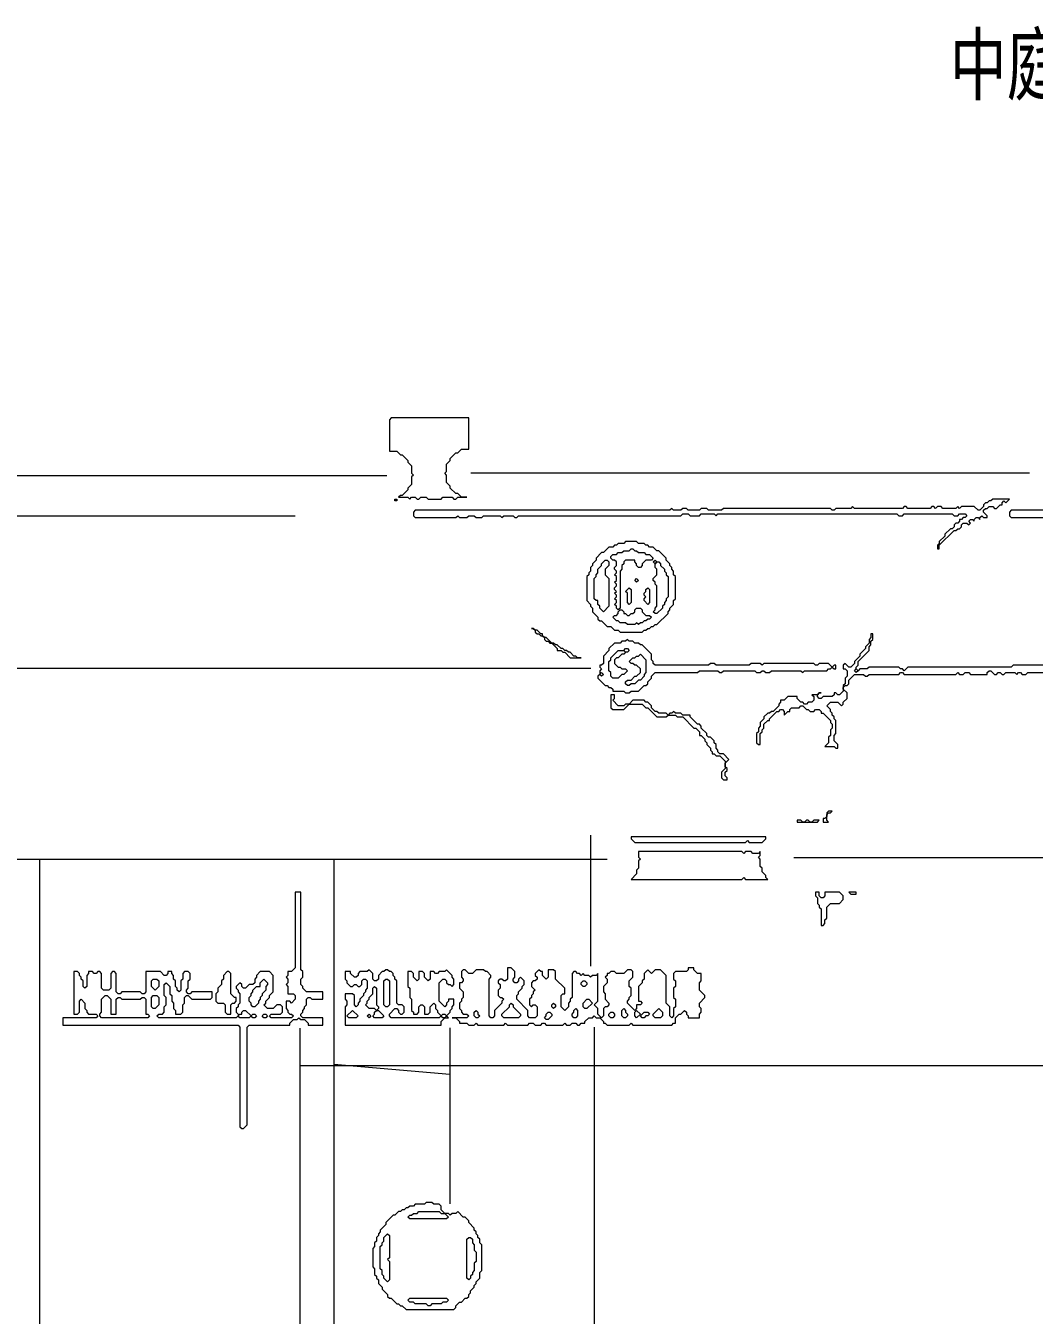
# Model space of a CAD drawing. Header units: millimetres. Extents: x 4 to 412, y 4 to 290.
# Drawn here: x 169.3 to 217.1, y 105.4 to 166.6 of the extents above; entities that cross this region are included whole.
import ezdxf

# ---------------------------------------------------------------- set-up
doc = ezdxf.new("R2010")
doc.units = ezdxf.units.MM
for name, color, linetype, lineweight in [('OCR_TEXT', 6, 'Continuous', 0), ('TRACE_STRAIGHT', 5, 'Continuous', 0), ('TRACE_TEXT_SYMBOL', 6, 'Continuous', 0)]:
    doc.layers.add(name, color=color, linetype=linetype, lineweight=lineweight)
doc.styles.add('wqy-unicode', font='wqy-unicode.lff')

msp = doc.modelspace()

# ---------------------------------------------------------------- linework, layer by layer
at = {"layer": 'TRACE_STRAIGHT', "color": 5}
for p, q in [((165.74, 145.272), (186.407, 145.272)), ((190.404, 145.403), (216.915, 145.403)), ((164.946, 143.363), (182.053, 143.363)), ((163.452, 136.121), (196.095, 136.121)), ((196.079, 128.209), (196.079, 121.991)), ((159.558, 127.07), (196.865, 127.07)), ((169.92, 127.07), (169.92, 94.405)), ((183.902, 127.07), (183.902, 70.146)), ((205.722, 127.137), (272.706, 127.137)), ((182.281, 119.046), (182.281, 70.497)), ((189.395, 119.058), (189.395, 110.705)), ((196.256, 119.101), (196.256, 70.497)), ((182.281, 117.282), (249.934, 117.282)), ((183.902, 117.337), (189.395, 116.869))]:
    msp.add_line(p, q, dxfattribs=at)
at = {"layer": 'TRACE_TEXT_SYMBOL', "color": 6}
for points in [[(186.621, 148.001), (186.533, 147.913), (186.533, 146.424), (186.884, 146.424), (187.059, 146.249), (187.146, 146.249), (187.409, 145.986), (187.409, 145.899), (187.584, 145.724), (187.584, 145.373), (187.672, 145.286), (187.584, 145.198), (187.584, 144.848), (187.409, 144.673), (187.409, 144.585), (187.146, 144.322), (187.059, 144.322), (186.971, 144.235), (187.409, 144.235), (187.497, 144.147), (187.584, 144.235), (187.759, 144.235), (187.847, 144.147), (187.934, 144.147), (188.022, 144.235), (188.285, 144.235), (188.372, 144.147), (188.985, 144.147), (189.073, 144.235), (189.511, 144.235), (189.598, 144.147), (189.686, 144.147), (189.774, 144.235), (190.211, 144.235), (189.949, 144.235), (189.774, 144.41), (189.686, 144.41), (189.423, 144.673), (189.423, 144.76), (189.248, 144.935), (189.248, 145.286), (189.161, 145.373), (189.248, 145.461), (189.248, 145.811), (189.423, 145.986), (189.423, 146.074), (189.686, 146.337), (189.774, 146.337), (189.949, 146.512), (190.299, 146.512), (190.299, 148.001)], [(186.796, 144.147), (186.884, 144.147), (186.884, 144.06), (186.796, 144.06)], [(197.918, 141.695), (198.006, 141.783), (198.093, 141.783), (198.181, 141.695), (198.268, 141.695), (198.356, 141.608), (198.619, 141.608), (198.706, 141.52), (198.881, 141.52), (199.056, 141.345), (198.969, 141.257), (198.706, 141.257), (198.531, 141.082), (198.531, 140.995), (198.443, 140.907), (198.356, 140.907), (198.268, 140.995), (198.268, 141.082), (198.181, 141.17), (198.181, 141.257), (197.743, 141.257), (197.655, 141.17), (197.655, 141.082), (197.568, 140.995), (197.568, 140.82), (197.48, 140.732), (197.48, 138.98), (197.393, 138.893), (197.305, 138.98), (197.305, 139.068), (197.217, 139.156), (197.305, 139.243), (197.305, 139.331), (197.217, 139.418), (197.305, 139.506), (197.305, 139.593), (197.217, 139.681), (197.305, 139.769), (197.217, 139.856), (197.217, 139.944), (197.305, 140.031), (197.305, 140.119), (197.217, 140.206), (197.305, 140.294), (197.305, 140.469), (197.217, 140.557), (197.305, 140.644), (197.305, 140.732), (197.217, 140.82), (197.217, 140.907), (197.305, 140.995), (197.305, 141.17), (197.217, 141.257), (197.13, 141.257), (197.042, 141.345), (197.042, 141.433), (197.13, 141.52), (197.305, 141.52), (197.393, 141.608), (197.568, 141.608), (197.655, 141.695)], [(196.779, 141.257), (196.867, 141.257), (196.955, 141.17), (196.955, 140.995), (196.779, 140.82), (196.779, 140.557), (196.955, 140.382), (196.955, 139.068), (196.692, 138.805), (196.517, 138.98), (196.517, 139.068), (196.429, 139.156), (196.429, 139.331), (196.342, 139.331), (196.254, 139.418), (196.254, 140.382), (196.342, 140.469), (196.342, 140.557), (196.429, 140.644), (196.429, 140.82), (196.604, 140.995), (196.604, 141.082)], [(199.056, 141.17), (199.144, 141.257), (199.232, 141.17), (199.144, 141.082)], [(199.144, 141.082), (199.232, 141.17), (199.319, 141.17), (199.407, 141.082), (199.407, 140.995), (199.582, 140.82), (199.582, 140.732), (199.669, 140.644), (199.669, 140.557), (199.757, 140.469), (199.757, 139.506), (199.669, 139.418), (199.669, 139.331), (199.582, 139.243), (199.582, 139.156), (199.494, 139.068), (199.494, 138.98), (199.232, 138.718), (199.144, 138.718), (199.056, 138.805), (199.144, 138.893), (199.144, 138.98), (199.232, 139.068), (199.232, 140.031), (199.144, 140.119), (199.144, 140.206), (199.056, 140.294), (199.056, 140.382), (199.232, 140.557), (199.232, 140.82), (199.144, 140.907)], [(198.181, 140.294), (198.268, 140.382), (198.356, 140.294), (198.268, 140.206)], [(197.918, 139.944), (198.006, 139.856), (198.006, 139.243), (197.918, 139.156), (197.83, 139.243), (197.83, 139.681), (197.743, 139.769)], [(198.706, 139.856), (198.794, 139.944), (198.881, 139.856), (198.881, 139.243), (198.794, 139.156), (198.619, 139.331), (198.619, 139.418), (198.706, 139.506), (198.619, 139.593), (198.619, 139.681), (198.706, 139.769)], [(198.181, 138.893), (198.268, 138.98), (198.443, 138.98), (198.531, 138.893), (198.531, 138.805), (198.706, 138.63), (198.881, 138.63), (198.969, 138.543), (198.881, 138.455), (198.794, 138.455), (198.706, 138.367), (198.619, 138.367), (198.531, 138.28), (198.443, 138.28), (198.356, 138.192), (198.268, 138.28), (198.181, 138.192), (197.83, 138.192), (197.743, 138.28), (197.48, 138.28), (197.393, 138.367), (197.305, 138.367), (197.13, 138.543), (197.217, 138.63), (197.305, 138.63), (197.393, 138.718), (197.393, 138.805), (197.48, 138.893), (197.568, 138.893), (197.655, 138.805), (197.655, 138.718), (197.743, 138.718), (197.83, 138.63), (197.918, 138.63), (198.006, 138.718), (198.093, 138.718), (198.181, 138.805)], [(193.277, 138.017), (193.364, 138.017), (193.452, 137.93), (193.452, 137.842), (193.539, 137.754), (193.627, 137.754), (193.714, 137.667), (193.802, 137.667), (193.89, 137.579), (193.89, 137.492), (193.977, 137.404), (194.065, 137.404), (194.152, 137.317), (194.24, 137.317), (194.503, 137.054), (194.503, 136.966), (194.678, 136.966), (194.765, 136.879), (194.853, 136.879), (195.116, 136.616), (195.641, 136.616), (195.466, 136.616), (195.378, 136.704), (195.291, 136.704), (195.116, 136.879), (195.028, 136.879), (194.94, 136.966), (194.853, 136.966), (194.765, 137.054), (194.678, 137.054), (194.503, 137.229), (194.415, 137.229), (194.327, 137.317), (194.24, 137.317), (193.977, 137.579), (193.89, 137.579), (193.802, 137.667), (193.802, 137.754), (193.714, 137.754), (193.539, 137.93), (193.452, 137.93), (193.364, 138.017)], [(197.655, 136.966), (197.743, 137.054), (197.83, 137.054), (197.918, 136.966), (197.83, 136.879), (197.743, 136.879)], [(197.393, 136.966), (197.655, 136.966), (197.743, 136.879), (197.655, 136.791), (197.568, 136.791), (197.393, 136.616), (197.305, 136.616), (197.217, 136.528), (197.217, 136.353), (197.393, 136.178), (197.48, 136.178), (197.568, 136.09), (197.743, 136.09), (197.83, 136.003), (197.655, 135.828), (197.568, 135.828), (197.393, 135.653), (197.13, 135.653), (197.042, 135.74), (197.042, 135.915), (196.955, 136.003), (196.955, 136.441), (197.042, 136.528), (197.042, 136.616)], [(198.356, 136.704), (198.443, 136.791), (198.706, 136.528), (198.706, 135.915), (198.619, 135.828), (198.619, 135.74), (198.443, 135.565), (198.356, 135.565), (198.181, 135.39), (198.006, 135.39), (197.918, 135.302), (197.83, 135.302), (197.743, 135.39), (197.743, 135.477), (197.83, 135.565), (198.006, 135.565), (198.181, 135.74), (198.268, 135.74), (198.443, 135.915), (198.443, 136.09), (198.268, 136.266), (198.181, 136.266), (198.093, 136.353), (198.006, 136.353), (197.918, 136.441), (198.093, 136.616), (198.181, 136.616), (198.268, 136.704)], [(196.517, 135.828), (196.604, 135.915), (196.692, 135.828), (196.604, 135.74)], [(208.602, 136.003), (208.69, 136.09), (208.777, 136.003), (208.69, 135.915)], [(207.376, 129.347), (207.288, 129.26), (207.288, 129.085), (207.201, 128.997), (207.113, 128.997), (207.113, 128.822), (207.376, 128.822), (207.288, 128.909), (207.288, 129.172), (207.376, 129.26), (207.464, 129.26), (207.551, 129.347)], [(205.887, 128.909), (205.887, 128.822), (206.851, 128.822), (206.938, 128.909), (206.675, 128.909), (206.588, 128.822), (206.5, 128.822), (206.413, 128.909), (206.325, 128.909), (206.238, 128.822), (206.15, 128.822), (206.062, 128.909)], [(198.006, 128.121), (198.006, 128.034), (198.181, 127.859), (203.435, 127.859), (203.523, 127.946), (203.61, 127.859), (204.223, 127.859), (204.398, 128.034), (204.398, 128.121)], [(198.356, 127.421), (198.356, 127.158), (198.443, 127.07), (198.356, 126.983), (198.356, 126.632), (198.268, 126.545), (198.268, 126.37), (198.006, 126.107), (203.26, 126.107), (203.348, 126.195), (203.435, 126.107), (204.486, 126.107), (204.398, 126.195), (204.398, 126.282), (204.223, 126.457), (204.223, 126.632), (204.136, 126.72), (204.136, 127.07), (204.048, 127.158), (204.136, 127.245), (204.136, 127.421), (204.048, 127.333), (203.785, 127.333), (203.698, 127.421), (203.435, 127.421), (203.348, 127.333), (203.26, 127.421)], [(206.763, 125.494), (206.763, 125.319), (206.851, 125.231), (206.851, 124.969), (206.938, 124.881), (206.938, 124.793), (207.026, 124.706), (207.026, 123.918), (207.113, 123.918), (207.201, 124.005), (207.201, 124.18), (207.288, 124.268), (207.288, 124.793), (207.464, 124.969), (207.901, 124.969), (208.077, 125.144), (208.077, 125.319), (207.901, 125.494), (207.201, 125.494), (207.201, 125.319), (207.113, 125.231), (207.026, 125.231), (206.938, 125.319), (206.938, 125.494)], [(208.339, 125.494), (208.427, 125.406), (208.69, 125.406), (208.69, 125.494)], [(175.236, 121.29), (175.324, 121.378), (175.499, 121.378), (175.587, 121.29), (175.587, 121.028), (175.411, 120.853), (175.236, 121.028)], [(178.827, 121.728), (178.652, 121.553), (178.652, 121.378), (178.564, 121.29), (178.564, 121.115), (178.389, 120.94), (178.389, 120.765), (178.301, 120.677), (178.301, 120.327), (178.389, 120.24), (178.652, 120.24), (178.739, 120.152), (178.739, 119.802), (178.827, 119.714), (179.002, 119.714), (179.002, 120.152), (179.089, 120.24), (179.177, 120.24), (179.265, 120.327), (179.265, 120.502), (179.177, 120.502), (179.002, 120.677), (179.002, 121.641), (178.914, 121.728)], [(180.578, 121.378), (180.753, 121.203), (180.753, 121.115), (180.666, 121.028), (180.666, 120.853), (180.491, 120.677), (180.491, 120.59), (180.403, 120.502), (180.403, 120.415), (180.316, 120.327), (180.316, 120.24), (180.14, 120.064), (180.053, 120.064), (179.965, 120.152), (179.965, 120.24), (179.878, 120.327), (179.878, 120.502), (179.965, 120.59), (179.965, 120.677), (180.053, 120.765), (180.053, 120.853), (180.228, 121.028), (180.403, 121.028), (180.403, 121.203)], [(186.271, 121.29), (186.358, 121.378), (186.446, 121.378), (186.533, 121.29), (186.533, 120.152), (186.446, 120.064), (186.358, 120.064), (186.271, 120.152)], [(195.641, 121.203), (195.729, 121.29), (195.816, 121.29), (195.904, 121.203), (195.904, 121.115), (195.816, 121.028), (195.729, 121.028), (195.641, 121.115)], [(173.047, 120.59), (173.134, 120.59), (173.31, 120.415), (173.31, 119.714), (173.572, 119.714), (173.572, 120.415), (173.66, 120.502), (173.747, 120.502), (173.835, 120.415), (174.711, 120.415), (174.798, 120.502), (174.886, 120.502), (174.973, 120.415), (174.973, 119.714), (175.061, 119.714), (175.149, 119.627), (175.061, 119.539), (172.872, 119.539), (172.784, 119.627), (172.784, 119.714), (172.872, 119.802), (172.872, 120.415)], [(175.236, 120.502), (175.324, 120.59), (175.499, 120.59), (175.587, 120.502), (175.587, 120.152), (175.411, 119.977), (175.324, 119.977), (175.236, 120.064)], [(185.745, 120.94), (185.833, 121.028), (185.92, 120.94), (185.92, 120.152), (186.008, 120.064), (186.008, 119.977), (185.92, 119.889), (185.833, 119.977), (185.57, 119.977), (185.395, 120.152), (185.482, 120.24), (185.482, 120.327), (185.57, 120.415), (185.57, 120.502), (185.745, 120.677)], [(192.226, 120.152), (192.313, 120.24), (192.401, 120.152), (192.401, 120.064), (192.751, 119.714), (192.751, 119.627), (192.664, 119.539), (191.963, 119.539), (191.875, 119.627), (191.875, 119.714), (192.226, 120.064)], [(194.24, 120.152), (194.327, 120.24), (194.415, 120.152), (194.415, 120.064), (194.327, 119.977), (194.24, 120.064)], [(195.291, 119.889), (195.378, 119.977), (195.466, 119.889), (195.466, 119.627), (195.378, 119.539), (195.291, 119.539), (195.203, 119.627), (195.203, 119.714), (195.291, 119.802)], [(195.904, 120.415), (195.991, 120.415), (196.166, 120.24), (195.904, 119.977), (195.816, 119.977), (195.729, 120.064), (195.729, 120.24)], [(197.568, 119.889), (197.655, 119.977), (197.743, 119.889), (197.743, 119.802), (197.83, 119.714), (197.83, 119.627), (197.743, 119.539), (197.655, 119.539), (197.568, 119.627)], [(199.319, 119.977), (199.494, 119.802), (199.494, 119.627), (199.407, 119.539), (199.144, 119.539), (199.056, 119.627), (199.056, 119.714)], [(179.527, 119.802), (179.615, 119.889), (179.703, 119.889), (179.965, 119.627), (179.878, 119.539), (179.44, 119.539), (179.352, 119.627), (179.44, 119.714), (179.527, 119.714)], [(179.965, 119.627), (180.053, 119.714), (180.14, 119.714), (180.228, 119.627), (180.14, 119.539), (180.053, 119.539)], [(180.491, 119.627), (180.578, 119.714), (180.666, 119.714), (180.753, 119.627), (180.666, 119.539), (180.578, 119.539)], [(184.782, 119.889), (185.045, 119.627), (184.957, 119.539), (184.607, 119.539), (184.519, 119.627)], [(185.482, 119.627), (185.57, 119.714), (185.658, 119.627), (185.57, 119.539)], [(185.833, 119.802), (185.92, 119.889), (186.008, 119.889), (186.271, 119.627), (186.183, 119.539), (185.833, 119.539), (185.745, 119.627), (185.833, 119.714)], [(188.985, 119.627), (189.073, 119.714), (189.161, 119.714), (189.248, 119.627), (189.161, 119.539), (189.073, 119.539)], [(190.562, 119.802), (190.649, 119.889), (190.737, 119.802), (190.737, 119.714), (190.824, 119.627), (190.737, 119.539), (190.649, 119.539), (190.562, 119.627)], [(193.977, 119.714), (194.065, 119.802), (194.152, 119.802), (194.24, 119.714), (194.24, 119.627), (194.065, 119.451), (193.977, 119.451), (193.89, 119.539), (193.977, 119.627)], [(196.955, 119.714), (197.042, 119.802), (197.13, 119.802), (197.217, 119.714), (197.217, 119.627), (197.13, 119.539), (197.042, 119.539), (196.955, 119.627)], [(198.181, 119.802), (198.268, 119.889), (198.443, 119.714), (198.268, 119.539), (198.181, 119.627)], [(198.619, 119.802), (198.794, 119.802), (198.881, 119.714), (198.794, 119.627), (198.706, 119.627), (198.619, 119.539), (198.531, 119.539), (198.443, 119.627)], [(187.847, 110.256), (187.934, 110.344), (188.898, 110.344), (188.985, 110.256), (189.161, 110.256), (189.336, 110.081), (189.248, 109.993), (187.497, 109.993), (187.409, 110.081), (187.497, 110.168), (187.584, 110.168), (187.672, 110.256)], [(186.446, 109.293), (186.533, 109.205), (186.533, 108.154), (186.446, 108.067), (186.533, 107.979), (186.533, 107.103), (186.446, 107.016), (186.271, 107.191), (186.271, 107.279), (186.183, 107.366), (186.183, 107.541), (186.095, 107.629), (186.095, 108.68), (186.183, 108.767), (186.183, 108.855), (186.271, 108.942), (186.271, 109.118)], [(190.211, 109.03), (190.299, 109.118), (190.387, 109.118), (190.474, 109.03), (190.474, 108.855), (190.562, 108.767), (190.562, 108.505), (190.649, 108.417), (190.649, 107.979), (190.562, 107.892), (190.562, 107.541), (190.474, 107.454), (190.474, 107.366), (190.387, 107.279), (190.387, 107.191), (190.299, 107.103), (190.211, 107.191)], [(187.409, 106.14), (187.497, 106.228), (189.248, 106.228), (189.336, 106.14), (189.248, 106.052), (189.073, 106.052), (188.985, 105.965), (188.548, 105.965), (188.46, 105.877), (188.372, 105.877), (188.285, 105.965), (187.759, 105.965), (187.672, 106.052), (187.497, 106.052)]]:
    msp.add_lwpolyline(points, close=True, dxfattribs=at)
for points in [[(215.17, 144.147), (215.083, 144.06), (214.995, 144.06), (214.907, 143.972), (214.82, 143.972), (214.732, 143.885), (214.732, 143.797), (214.557, 143.622), (214.47, 143.622), (214.294, 143.797), (213.681, 143.797), (213.594, 143.709), (213.506, 143.797), (213.419, 143.709), (212.806, 143.709), (212.718, 143.797), (212.543, 143.797), (212.455, 143.709), (212.368, 143.797), (212.28, 143.797), (212.193, 143.709), (211.142, 143.709), (211.054, 143.797), (210.967, 143.797), (210.879, 143.709), (208.602, 143.709), (208.514, 143.797), (208.427, 143.709), (207.726, 143.709), (207.639, 143.622), (207.551, 143.622), (207.464, 143.709), (202.384, 143.709), (202.297, 143.622), (201.684, 143.622), (201.596, 143.709), (201.333, 143.709), (201.246, 143.622), (200.72, 143.622), (200.633, 143.709), (200.458, 143.709), (200.37, 143.622), (200.02, 143.622), (199.932, 143.709), (199.845, 143.622), (187.759, 143.622), (187.672, 143.534), (187.672, 143.359), (187.759, 143.272), (189.686, 143.272), (189.774, 143.359), (189.861, 143.272), (190.211, 143.272), (190.299, 143.359), (190.562, 143.359), (190.649, 143.272), (190.912, 143.272), (191, 143.359), (191.788, 143.359), (191.875, 143.272), (191.963, 143.359), (192.401, 143.359), (192.488, 143.272), (192.576, 143.272)], [(214.732, 143.534), (214.732, 143.622), (214.82, 143.709), (214.907, 143.709), (214.995, 143.797), (215.17, 143.797), (215.258, 143.709), (215.345, 143.709), (215.52, 143.885), (215.608, 143.885), (215.608, 143.972), (215.696, 144.06), (215.783, 143.972), (215.958, 144.147), (215.17, 144.147)], [(192.576, 143.272), (192.664, 143.359), (200.37, 143.359), (200.458, 143.447), (200.72, 143.447), (200.808, 143.359), (201.246, 143.359), (201.333, 143.447), (201.946, 143.447), (202.034, 143.359), (202.122, 143.447), (210.616, 143.447), (210.704, 143.359), (210.879, 143.359), (210.967, 143.447), (213.243, 143.447), (213.331, 143.359), (213.506, 143.359), (213.594, 143.447), (213.856, 143.447), (213.944, 143.359), (213.856, 143.272), (213.769, 143.272), (213.681, 143.184), (213.594, 143.184), (213.594, 143.096), (213.506, 143.009), (213.419, 143.009), (213.331, 142.921), (213.331, 142.834), (213.243, 142.746), (213.156, 142.746), (212.893, 142.483), (212.893, 142.396), (212.63, 142.133), (212.63, 142.046), (212.543, 141.958), (212.543, 141.783), (212.63, 141.783), (212.63, 141.958), (213.331, 142.659), (213.419, 142.659), (213.506, 142.746), (213.594, 142.746), (213.681, 142.834), (213.681, 142.921), (213.769, 143.009), (213.944, 143.009), (214.032, 142.921), (214.119, 143.009), (214.032, 143.096), (214.119, 143.184), (214.207, 143.184), (214.294, 143.096), (214.294, 143.184), (214.382, 143.272), (214.47, 143.272), (214.557, 143.184), (214.557, 143.272), (214.645, 143.359), (214.732, 143.272), (214.907, 143.272), (214.907, 143.359), (214.732, 143.534)], [(221.3, 143.622), (216.046, 143.622), (215.958, 143.534), (215.958, 143.359), (216.046, 143.272), (221.3, 143.272)], [(197.743, 142.133), (197.655, 142.046), (197.393, 142.046), (197.305, 141.958), (197.217, 141.958), (197.13, 141.87), (196.955, 141.87), (196.692, 141.608), (196.604, 141.608), (196.342, 141.345), (196.342, 141.257), (196.166, 141.082), (196.166, 140.995), (196.079, 140.907), (196.079, 140.732), (195.991, 140.644), (195.991, 140.557), (195.904, 140.469), (195.904, 139.331), (196.079, 139.156), (196.079, 139.068), (196.166, 138.98), (196.166, 138.805), (196.429, 138.543), (196.429, 138.455), (196.517, 138.367), (196.604, 138.367), (196.867, 138.105), (197.042, 138.105), (197.217, 137.93), (197.393, 137.93), (197.48, 137.842), (198.531, 137.842), (198.619, 137.93), (198.706, 137.93), (198.794, 138.017), (198.881, 138.017), (198.969, 138.105), (199.056, 138.105), (199.144, 138.192), (199.232, 138.192), (199.757, 138.718), (199.757, 138.805), (199.845, 138.893), (199.845, 138.98), (200.02, 139.156), (200.02, 139.331), (200.107, 139.418), (200.107, 140.469), (200.02, 140.557), (200.02, 140.732), (199.932, 140.82), (199.932, 140.907), (199.845, 140.995), (199.845, 141.082), (199.669, 141.257), (199.669, 141.345), (199.319, 141.695), (199.232, 141.695), (199.056, 141.87), (198.881, 141.87), (198.794, 141.958), (198.706, 141.958), (198.619, 142.046)], [(198.619, 142.046), (198.356, 142.046), (198.268, 142.133), (197.743, 142.133)], [(209.39, 137.754), (209.39, 137.579), (209.303, 137.492), (209.303, 137.317), (209.127, 137.141), (209.127, 137.054), (208.865, 136.791), (208.865, 136.704), (208.602, 136.441), (208.602, 136.353), (208.427, 136.178), (208.339, 136.178), (208.164, 136.353), (208.077, 136.266), (208.077, 136.09), (208.164, 136.09), (208.252, 136.003), (208.252, 135.74), (208.164, 135.653), (208.164, 135.39), (208.077, 135.302), (208.077, 135.04), (207.901, 134.864), (207.814, 134.864), (207.726, 134.952), (207.639, 134.952), (207.639, 134.864), (207.551, 134.777), (207.113, 134.777), (207.026, 134.689), (206.938, 134.689), (206.851, 134.777), (206.851, 134.864), (206.938, 134.952), (207.026, 134.952), (206.938, 134.952), (206.851, 134.864), (206.588, 134.864), (206.675, 134.777), (206.675, 134.602), (206.588, 134.514), (206.413, 134.514), (206.325, 134.427), (206.238, 134.427), (206.15, 134.514), (206.062, 134.514), (205.887, 134.689), (205.887, 134.777), (205.449, 134.777), (205.274, 134.602), (205.099, 134.602), (205.099, 134.514), (205.011, 134.427), (205.011, 134.339), (204.749, 134.076), (204.661, 134.076), (204.574, 133.989), (204.486, 133.989), (204.311, 133.814), (204.311, 133.726), (204.136, 133.551), (204.136, 133.376), (204.048, 133.288), (204.048, 133.113)], [(219.812, 136.178), (219.724, 136.266), (216.133, 136.266), (216.046, 136.178), (211.142, 136.178), (210.967, 136.003), (210.879, 136.09), (210.791, 136.09), (210.704, 136.178), (209.303, 136.178), (209.215, 136.09), (208.865, 136.09), (208.777, 136.003), (208.69, 136.09), (208.69, 136.178), (208.777, 136.266), (208.777, 136.441), (209.303, 136.966), (209.303, 137.141), (209.39, 137.229), (209.39, 137.404), (209.478, 137.492), (209.478, 137.754), (209.39, 137.754)], [(197.83, 137.492), (197.743, 137.404), (197.568, 137.404), (197.48, 137.317), (197.217, 137.317), (196.955, 137.054), (196.955, 136.966), (196.692, 136.704), (196.692, 136.353), (196.604, 136.266), (196.517, 136.266), (196.517, 136.178), (196.604, 136.09), (196.517, 136.003), (196.517, 135.828), (196.429, 135.74), (196.429, 135.653), (196.779, 135.302), (196.867, 135.302), (196.955, 135.215), (197.042, 135.215), (197.13, 135.127), (197.13, 135.04), (197.655, 135.04), (197.743, 134.952), (197.918, 134.952), (198.006, 135.04), (198.356, 135.04), (198.619, 135.302), (198.706, 135.302), (198.794, 135.39), (198.794, 135.477), (198.969, 135.653), (198.969, 135.74), (199.144, 135.915), (201.158, 135.915), (201.246, 136.003), (202.122, 136.003), (202.209, 135.915), (202.297, 135.915), (202.384, 136.003), (203.873, 136.003), (203.961, 135.915), (204.136, 135.915), (204.223, 136.003), (204.311, 136.003), (204.398, 135.915), (204.574, 135.915), (204.661, 136.003), (206.062, 136.003), (206.15, 135.915), (206.238, 136.003), (207.288, 136.003), (207.376, 136.09), (207.464, 136.09), (207.551, 136.178), (207.639, 136.09), (207.726, 136.09), (207.726, 136.266), (207.639, 136.266), (207.551, 136.178), (207.376, 136.353), (206.938, 136.353), (206.851, 136.266)], [(206.851, 136.266), (206.763, 136.266), (206.675, 136.353), (204.311, 136.353), (204.223, 136.266), (204.136, 136.353), (203.698, 136.353), (203.61, 136.266), (202.034, 136.266), (201.946, 136.353), (201.771, 136.353), (201.684, 136.266), (199.144, 136.266), (199.056, 136.353), (199.056, 136.441), (198.969, 136.528), (198.969, 136.791), (198.531, 137.229), (198.443, 137.229), (198.356, 137.317), (198.181, 137.317), (198.093, 137.404), (197.918, 137.404), (197.83, 137.492)], [(208.077, 134.514), (208.252, 134.689), (208.252, 134.952), (208.077, 135.127), (208.077, 135.215), (208.164, 135.302), (208.252, 135.302), (208.339, 135.39), (208.339, 135.565), (208.602, 135.828), (209.04, 135.828), (209.127, 135.74), (209.215, 135.74), (209.303, 135.828), (210.704, 135.828), (210.791, 135.915), (210.879, 135.915), (210.967, 135.828), (213.419, 135.828), (213.506, 135.915), (213.594, 135.828), (213.769, 135.828), (213.856, 135.915), (214.032, 135.915), (214.119, 135.828), (214.907, 135.828), (214.907, 135.915), (214.995, 136.003), (215.083, 136.003), (215.258, 135.828), (215.345, 135.828), (215.433, 135.915), (215.52, 135.915), (215.608, 135.828), (215.696, 135.828), (215.783, 135.915), (216.221, 135.915), (216.309, 135.828), (216.396, 135.915), (216.484, 135.915), (216.571, 135.828), (216.746, 135.828), (216.834, 135.915), (220.162, 135.915)], [(197.042, 134.864), (197.042, 134.251), (197.13, 134.164), (197.655, 134.164), (197.918, 134.427), (198.531, 134.427), (198.706, 134.251), (198.794, 134.251), (199.232, 133.814), (199.669, 133.814), (199.757, 133.901), (200.107, 133.901), (200.195, 133.814), (200.458, 133.814), (200.983, 133.288), (201.071, 133.288), (201.246, 133.113), (201.246, 132.938), (201.333, 132.938), (201.509, 132.763), (201.509, 132.675), (201.596, 132.588), (201.596, 132.5), (201.771, 132.325), (201.771, 132.237), (201.859, 132.15), (201.859, 132.062), (201.946, 132.062), (202.034, 131.974), (202.209, 131.974), (202.472, 131.712), (202.472, 131.361), (202.297, 131.186), (202.297, 130.924), (202.384, 130.836), (202.559, 130.836), (202.559, 130.924), (202.472, 131.011), (202.472, 131.186), (202.559, 131.274), (202.559, 131.361), (202.472, 131.449), (202.472, 131.624), (202.647, 131.799), (202.384, 132.062), (202.209, 132.062), (202.122, 132.15), (202.122, 132.237), (202.034, 132.325), (202.034, 132.5), (201.946, 132.588), (201.946, 132.675), (201.771, 132.85), (201.684, 132.85), (201.596, 132.938), (201.596, 133.025), (201.333, 133.288), (201.333, 133.376), (201.246, 133.463), (201.158, 133.463), (200.808, 133.814), (200.808, 133.901), (200.458, 133.901), (200.37, 133.989)], [(200.37, 133.989), (200.107, 133.989), (200.02, 134.076), (199.932, 133.989), (199.845, 133.989), (199.757, 133.901), (199.669, 133.989), (199.319, 133.989), (199.232, 134.076), (199.144, 134.076), (198.969, 134.251), (198.969, 134.339), (198.794, 134.514), (198.706, 134.514), (198.619, 134.602), (198.093, 134.602), (197.918, 134.427), (197.743, 134.427), (197.655, 134.339), (197.393, 134.339), (197.13, 134.602), (197.217, 134.689), (197.217, 134.864), (197.042, 134.864)], [(204.048, 133.113), (203.961, 133.025), (203.961, 132.588), (204.048, 132.5), (204.136, 132.5), (204.136, 133.025), (204.223, 133.113), (204.223, 133.201), (204.311, 133.288), (204.311, 133.463), (204.486, 133.638), (204.574, 133.638), (204.574, 133.726), (204.924, 134.076), (205.011, 134.076), (205.099, 134.164), (205.187, 134.164), (205.274, 134.076), (205.274, 133.901), (205.449, 134.076), (205.537, 134.076), (205.537, 134.164), (205.624, 134.251), (205.975, 134.251), (206.062, 134.339), (206.15, 134.339), (206.325, 134.164), (206.413, 134.164), (206.5, 134.076), (206.675, 134.076), (206.763, 134.164), (206.938, 134.164), (207.026, 134.076), (207.026, 133.989), (207.113, 133.989), (207.464, 133.638), (207.464, 133.551), (207.551, 133.463), (207.551, 133.288), (207.464, 133.201), (207.464, 132.938), (207.376, 132.85), (207.376, 132.588), (207.201, 132.412), (207.639, 132.412), (207.726, 132.325), (207.814, 132.325), (207.814, 132.5), (207.639, 132.675), (207.639, 132.938), (207.726, 133.025), (207.726, 133.638), (207.639, 133.726), (207.639, 133.814), (207.551, 133.901), (207.551, 133.989), (207.464, 134.076), (207.464, 134.164), (207.288, 134.339), (207.464, 134.514), (207.814, 134.514), (207.989, 134.339), (208.077, 134.427), (208.077, 134.514)], [(182.067, 125.494), (182.067, 121.903), (181.892, 121.728), (181.717, 121.728), (181.717, 121.553), (181.629, 121.466), (181.717, 121.378), (181.717, 121.203), (181.629, 121.115), (181.717, 121.028), (181.717, 120.677), (181.979, 120.677), (182.067, 120.59), (182.067, 120.415), (181.892, 120.24), (181.804, 120.327), (181.629, 120.327), (181.629, 119.977), (181.717, 119.889), (181.717, 119.802), (181.804, 119.714), (181.892, 119.714), (181.979, 119.627), (181.892, 119.539), (180.929, 119.539), (180.841, 119.627), (180.929, 119.714), (181.366, 119.714), (181.454, 119.802), (181.454, 120.064), (181.366, 120.152), (181.191, 120.152), (181.016, 119.977), (180.753, 119.977), (180.578, 120.152), (180.666, 120.24), (180.666, 120.327), (180.841, 120.502), (180.841, 120.59), (181.016, 120.765), (181.016, 121.553), (180.841, 121.728), (180.403, 121.728), (180.228, 121.553), (180.228, 121.466), (180.14, 121.378), (180.14, 121.203), (180.053, 121.115), (179.878, 121.115), (179.703, 120.94), (179.615, 120.94), (179.527, 121.028), (179.527, 121.115), (179.44, 121.203), (179.265, 121.028), (179.265, 120.94), (179.352, 120.853), (179.352, 120.765), (179.44, 120.677), (179.44, 120.24), (179.352, 120.152), (179.352, 120.064), (179.265, 119.977), (179.265, 119.802)], [(182.242, 119.539), (182.33, 119.451), (182.505, 119.451), (182.68, 119.276), (182.68, 119.189), (183.381, 119.189), (183.381, 119.539), (182.417, 119.539), (182.33, 119.627), (182.33, 119.714), (182.417, 119.802), (182.417, 119.889), (182.505, 119.977), (182.505, 120.064), (182.592, 120.152), (182.592, 120.415), (182.68, 120.502), (182.768, 120.502), (182.855, 120.415), (183.381, 120.415), (183.381, 120.765), (182.592, 120.765), (182.417, 120.94), (182.417, 121.028), (182.33, 121.115), (182.33, 121.378), (182.417, 121.466), (182.417, 121.728), (182.33, 121.816), (182.33, 125.494), (182.067, 125.494)], [(185.57, 121.816), (185.482, 121.728), (185.132, 121.728), (185.045, 121.641), (185.045, 121.553), (184.957, 121.466), (184.869, 121.466), (184.694, 121.641), (184.694, 121.728), (184.432, 121.728), (184.432, 121.378), (184.519, 121.29), (184.519, 121.203), (184.694, 121.028), (184.782, 121.028), (184.869, 121.115), (184.957, 121.115), (185.045, 121.028), (185.132, 121.028), (185.22, 121.115), (185.22, 121.29), (185.307, 121.378), (185.395, 121.378), (185.482, 121.29), (185.482, 120.94), (185.395, 120.853), (185.395, 120.765), (185.307, 120.677), (185.307, 120.59), (185.132, 120.415), (185.132, 120.327), (185.045, 120.24), (185.045, 120.152), (184.957, 120.064), (184.869, 120.152), (184.869, 120.59), (184.782, 120.677), (184.432, 120.677), (184.432, 120.415), (184.519, 120.327), (184.519, 120.152), (184.432, 120.064), (184.432, 119.189), (188.985, 119.189), (188.985, 119.364), (189.161, 119.539), (189.336, 119.539), (189.248, 119.627), (189.423, 119.802), (189.423, 119.889), (189.511, 119.977), (189.511, 120.064), (189.598, 120.152), (189.598, 120.415), (189.336, 120.415), (189.336, 120.327), (189.248, 120.24), (189.248, 120.152), (189.161, 120.064), (188.898, 120.327), (188.898, 121.203), (189.073, 121.378), (189.161, 121.378), (189.248, 121.29)], [(187.146, 120.152), (186.971, 120.152), (186.884, 120.24), (186.884, 121.29), (186.796, 121.378), (186.796, 121.466), (186.708, 121.553), (186.708, 121.641), (186.621, 121.728), (186.533, 121.728), (186.446, 121.816), (186.358, 121.816), (186.271, 121.728), (186.183, 121.728), (186.008, 121.553), (186.008, 121.378), (185.92, 121.29), (185.833, 121.29), (185.745, 121.378), (185.745, 121.641), (185.57, 121.816)], [(189.248, 121.29), (189.248, 121.203), (189.336, 121.115), (189.423, 121.115), (189.511, 121.028), (189.598, 121.115), (189.598, 121.378), (189.511, 121.466), (189.511, 121.553), (189.248, 121.816), (189.161, 121.728), (188.898, 121.728), (188.81, 121.641), (188.723, 121.641), (188.635, 121.728), (188.46, 121.728), (188.46, 121.378), (188.372, 121.29), (188.197, 121.466), (188.197, 121.641), (188.11, 121.728), (187.934, 121.728), (187.934, 121.378), (187.847, 121.29), (187.672, 121.466), (187.672, 121.641), (187.584, 121.728), (187.409, 121.728), (187.409, 121.028), (187.497, 120.94), (187.497, 120.502), (187.584, 120.415), (187.584, 119.889), (187.672, 119.802), (187.672, 119.714), (187.847, 119.714), (187.934, 119.802), (187.934, 120.064), (188.022, 120.152), (188.11, 120.152), (188.197, 120.064), (188.197, 119.714), (188.372, 119.714), (188.46, 119.802), (188.46, 120.064), (188.635, 120.24), (188.723, 120.152), (188.723, 119.977), (188.81, 119.889), (188.81, 119.802), (188.985, 119.627), (188.898, 119.539), (186.621, 119.539), (186.533, 119.627), (186.533, 119.714), (186.796, 119.977), (186.884, 119.977), (186.971, 119.889), (186.971, 119.802), (187.059, 119.714), (187.146, 119.714), (187.234, 119.802), (187.234, 120.064), (187.146, 120.152)], [(192.138, 121.903), (192.138, 121.378), (192.05, 121.29), (191.963, 121.29), (191.875, 121.378), (191.788, 121.378), (191.7, 121.29), (191.7, 121.203), (191.788, 121.115), (191.788, 120.94), (191.7, 120.853), (191.7, 120.59), (191.788, 120.502), (191.875, 120.502), (191.963, 120.415), (191.875, 120.327), (191.875, 120.24), (191.525, 119.889), (191.525, 119.627), (191.437, 119.539), (191.35, 119.539), (191.262, 119.627), (191.262, 121.378), (191.35, 121.466), (191.35, 121.553), (191.175, 121.728), (191.087, 121.728), (191, 121.816), (190.649, 121.816), (190.474, 121.641), (190.299, 121.641), (190.124, 121.816), (190.036, 121.816), (189.949, 121.728), (189.949, 121.466), (190.036, 121.378), (190.036, 121.29), (189.949, 121.203), (189.861, 121.203), (189.861, 120.94), (190.036, 120.765), (190.036, 120.502), (189.949, 120.415), (189.949, 120.327), (189.861, 120.24), (189.861, 119.977), (189.949, 119.889), (189.949, 119.802), (190.036, 119.714), (190.211, 119.714), (190.299, 119.627), (190.211, 119.539), (189.511, 119.539), (189.686, 119.539), (189.861, 119.364), (189.861, 119.276), (190.211, 119.276), (190.299, 119.189), (190.562, 119.189), (190.649, 119.276), (190.737, 119.189), (191.963, 119.189), (192.05, 119.276), (192.138, 119.189)], [(192.138, 119.189), (193.101, 119.189), (193.189, 119.276), (193.364, 119.276), (193.452, 119.189), (193.714, 119.189), (193.802, 119.276), (193.89, 119.276), (193.977, 119.189), (194.765, 119.189), (194.853, 119.276), (194.94, 119.189), (195.116, 119.189), (195.203, 119.276), (195.378, 119.276), (195.466, 119.189), (195.553, 119.189), (195.641, 119.276), (195.816, 119.276), (195.816, 119.364), (195.991, 119.539), (196.166, 119.539), (196.254, 119.627), (196.342, 119.539), (196.517, 119.539), (196.692, 119.364), (196.692, 119.276), (196.779, 119.276), (196.867, 119.189), (197.918, 119.189), (198.006, 119.276), (198.093, 119.189), (199.932, 119.189), (200.02, 119.276), (200.107, 119.276), (200.107, 119.539), (200.282, 119.714), (200.37, 119.714), (200.545, 119.889), (200.633, 119.802), (200.633, 119.714), (200.72, 119.627), (200.72, 119.539), (201.246, 119.539), (201.246, 119.714), (201.333, 119.802), (201.333, 119.977), (201.246, 120.064), (201.246, 120.24), (201.509, 120.502), (201.509, 120.59), (201.246, 120.853), (201.246, 121.203), (201.333, 121.29), (201.333, 121.641), (201.158, 121.641), (200.983, 121.816), (200.983, 121.903), (200.72, 121.903), (200.72, 121.816), (200.633, 121.728), (200.107, 121.728), (200.02, 121.641), (200.02, 121.378)], [(192.576, 120.59), (192.664, 120.677), (192.664, 120.765), (192.839, 120.94), (192.839, 121.028), (192.926, 121.115), (192.926, 121.29), (192.751, 121.466), (192.664, 121.378), (192.664, 121.29), (192.576, 121.203), (192.488, 121.203), (192.401, 121.29), (192.401, 121.378), (192.488, 121.466), (192.488, 121.728), (192.313, 121.903), (192.138, 121.903)], [(196.429, 119.714), (196.429, 119.977), (196.254, 120.152), (196.429, 120.327), (196.429, 121.641), (196.342, 121.553), (196.166, 121.553), (196.079, 121.466), (195.991, 121.553), (195.816, 121.553), (195.729, 121.641), (195.641, 121.553), (195.553, 121.641), (195.466, 121.641), (195.378, 121.728), (195.291, 121.728), (195.203, 121.641), (195.203, 120.502), (195.116, 120.415), (195.116, 120.327), (195.028, 120.24), (195.028, 120.064), (194.853, 119.889), (194.678, 120.064), (194.678, 120.59), (194.765, 120.677), (194.853, 120.677), (194.853, 120.94), (194.415, 121.378), (194.415, 121.728), (194.327, 121.816), (194.065, 121.816), (194.065, 121.466), (193.977, 121.378), (193.802, 121.553), (193.802, 121.728), (193.714, 121.728), (193.627, 121.816), (193.452, 121.641), (193.452, 121.553), (193.539, 121.466), (193.539, 121.378), (193.452, 121.29), (193.364, 121.29), (193.277, 121.203), (193.277, 121.028), (193.452, 120.853), (193.364, 120.765), (193.364, 120.677), (193.277, 120.59), (193.277, 120.502), (193.189, 120.415), (193.189, 120.152), (193.277, 120.064), (193.364, 120.152), (193.452, 120.152), (193.539, 120.064), (193.539, 119.627), (193.452, 119.539), (193.189, 119.539), (193.101, 119.627), (193.101, 119.889), (192.576, 120.415), (192.576, 120.59)], [(200.02, 121.378), (200.107, 121.29), (200.107, 121.028), (200.02, 120.94), (200.02, 120.502), (200.107, 120.415), (200.107, 120.064), (200.02, 119.977), (200.02, 119.627), (199.932, 119.539), (199.845, 119.627), (199.845, 120.064), (199.669, 120.24), (199.669, 121.553), (199.407, 121.816), (199.144, 121.816), (198.969, 121.641), (198.794, 121.816), (198.619, 121.641), (198.619, 121.378), (198.531, 121.29), (198.531, 121.203), (198.356, 121.028), (198.356, 120.327), (198.443, 120.327), (198.531, 120.24), (198.443, 120.152), (198.268, 120.152), (198.268, 119.977), (198.181, 119.889), (197.83, 120.24), (197.83, 120.327), (197.918, 120.415), (197.918, 120.502), (198.006, 120.59), (198.006, 120.94), (197.918, 121.028), (197.918, 121.29), (198.093, 121.466), (198.093, 121.728), (198.006, 121.816), (197.83, 121.816), (197.655, 121.641), (197.305, 121.641), (197.217, 121.728), (197.042, 121.728), (196.955, 121.641), (196.867, 121.641), (196.867, 121.553), (196.779, 121.466), (196.867, 121.378), (196.867, 121.203), (196.692, 121.028), (196.692, 120.765), (196.779, 120.677), (196.779, 120.415), (196.955, 120.24), (196.955, 120.152), (196.867, 120.064), (196.779, 120.064), (196.692, 119.977), (196.692, 119.627), (196.604, 119.539), (196.429, 119.714)], [(174.973, 121.728), (174.973, 120.765), (174.886, 120.677), (174.798, 120.677), (174.711, 120.765), (173.835, 120.765), (173.747, 120.677), (173.66, 120.677), (173.572, 120.765), (173.572, 121.641), (173.485, 121.728), (173.397, 121.728), (173.31, 121.641), (173.31, 120.94), (173.222, 120.853), (172.959, 120.853), (172.872, 120.94), (172.872, 121.641), (172.784, 121.728), (172.697, 121.728), (172.609, 121.641), (172.521, 121.641), (172.434, 121.728), (172.259, 121.728), (172.259, 121.641), (172.171, 121.553), (172.171, 121.028), (172.084, 120.94), (171.996, 121.028), (171.996, 121.29), (171.908, 121.378), (171.908, 121.466), (171.821, 121.553), (171.821, 121.641), (171.733, 121.728), (171.558, 121.728), (171.558, 119.714), (171.733, 119.714), (171.821, 119.802), (171.821, 120.327), (171.908, 120.415), (172.084, 120.24), (172.084, 119.977), (172.171, 119.889), (172.171, 119.802), (172.259, 119.714), (172.609, 119.714), (172.697, 119.627), (172.609, 119.539), (171.033, 119.539), (171.033, 119.189), (179.352, 119.189), (179.44, 119.101), (179.44, 114.372), (179.527, 114.284), (179.615, 114.284), (179.79, 114.46), (179.79, 119.101), (179.878, 119.189), (181.804, 119.189), (181.804, 119.276), (181.979, 119.451), (182.155, 119.451), (182.242, 119.539)], [(179.265, 119.802), (179.352, 119.714), (179.352, 119.627), (179.265, 119.539), (175.587, 119.539), (175.499, 119.627), (175.587, 119.714), (175.762, 119.714), (175.849, 119.802), (175.849, 120.064), (175.937, 120.152), (175.937, 120.502), (175.849, 120.59), (175.849, 121.115), (175.937, 121.203), (176.112, 121.028), (176.112, 120.677), (176.2, 120.59), (176.2, 120.327), (176.287, 120.24), (176.287, 119.977), (176.375, 119.889), (176.375, 119.714), (176.637, 119.714), (176.725, 119.802), (176.725, 120.152), (176.813, 120.24), (176.813, 120.502), (176.9, 120.59), (176.988, 120.59), (177.163, 120.415), (178.039, 120.415), (178.126, 120.502), (178.126, 120.765), (177.163, 120.765), (177.075, 120.677), (176.988, 120.677), (176.9, 120.765), (176.9, 120.853), (176.988, 120.94), (176.988, 121.29), (177.075, 121.378), (177.075, 121.641), (176.988, 121.728), (176.813, 121.728), (176.725, 121.641), (176.725, 121.378), (176.637, 121.29), (176.637, 120.853), (176.55, 120.765), (176.462, 120.853), (176.462, 120.94), (176.375, 121.028), (176.375, 121.29), (176.287, 121.378), (176.287, 121.553), (176.2, 121.641), (176.2, 121.728), (176.024, 121.728), (176.024, 121.641), (175.937, 121.553), (175.849, 121.553), (175.674, 121.728), (174.973, 121.728)], [(188.285, 110.782), (188.197, 110.694), (187.759, 110.694), (187.672, 110.606), (187.497, 110.606), (187.409, 110.519), (187.321, 110.519), (187.234, 110.431), (187.146, 110.431), (187.059, 110.344), (186.971, 110.344), (186.796, 110.168), (186.708, 110.168), (186.358, 109.818), (186.358, 109.731), (186.095, 109.468), (186.095, 109.38), (186.008, 109.293), (186.008, 109.205), (185.92, 109.118), (185.92, 108.942), (185.833, 108.855), (185.833, 108.68), (185.745, 108.592), (185.745, 107.716), (185.833, 107.629), (185.833, 107.366), (185.92, 107.279), (185.92, 107.191), (186.008, 107.103), (186.008, 106.928), (186.183, 106.753), (186.183, 106.666), (186.446, 106.403), (186.446, 106.315), (186.533, 106.228), (186.621, 106.228), (186.884, 105.965), (186.971, 105.965), (187.059, 105.877), (187.146, 105.877), (187.321, 105.702), (189.598, 105.702), (189.686, 105.79), (189.686, 105.877), (189.861, 106.052), (189.949, 106.052), (190.124, 106.228), (190.211, 106.228), (190.299, 106.315), (190.299, 106.403), (190.387, 106.49), (190.387, 106.578), (190.562, 106.753), (190.562, 106.841), (190.649, 106.928), (190.649, 107.016), (190.824, 107.191), (190.824, 107.454), (190.912, 107.541), (190.912, 108.767), (190.824, 108.855), (190.824, 109.03), (190.737, 109.118)], [(190.737, 109.118), (190.737, 109.205), (190.649, 109.293), (190.649, 109.38), (190.562, 109.468), (190.562, 109.555), (190.299, 109.818), (190.299, 109.906), (190.124, 110.081), (190.036, 110.081), (189.774, 110.344), (189.686, 110.256), (189.511, 110.256), (189.423, 110.168), (189.336, 110.256), (189.161, 110.256), (188.985, 110.431), (188.985, 110.606), (188.898, 110.694), (188.635, 110.694), (188.548, 110.782), (188.285, 110.782)]]:
    msp.add_lwpolyline(points, dxfattribs=at)

# ---------------------------------------------------------------- texts
at = {"layer": 'OCR_TEXT', "color": 6, "style": 'wqy-unicode', "width": 0.706138}
msp.add_text('中庭', height=2.8006, dxfattribs=at).set_placement((213.13, 163.364))

doc.saveas('drawing.dxf')
